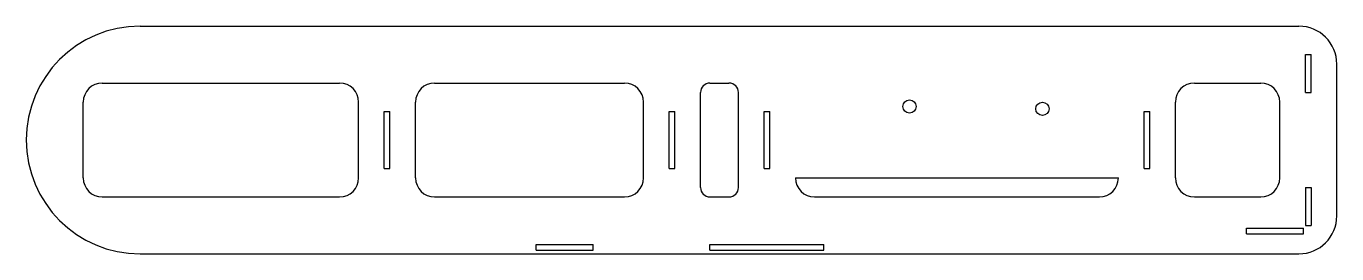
# Model space of a CAD drawing. Extents: x -345 to 345, y -60 to 60.
import ezdxf

# ---------------------------------------------------------------- set-up
doc = ezdxf.new("R2010")
doc.units = 0
doc.layers.get('0').update_dxf_attribs({"linetype": 'CONTINUOUS'})

msp = doc.modelspace()

# ---------------------------------------------------------------- linework, layer by layer
at = {"color": 7, "linetype": 'CONTINUOUS'}
for p, q in [((-285, 60), (325, 60)), ((328.5, 45), (331.5, 45)), ((328.5, 25), (328.5, 45)), ((331.5, 25), (331.5, 45)), ((345, -40), (345, 40)), ((-305, 30), (-180, 30)), ((-130, 30), (-30, 30)), ((15, 30), (25, 30)), ((270, 30), (305, 30)), ((10, -25), (10, 25)), ((30, -25), (30, 25)), ((328.5, 25), (331.5, 25)), ((-315, -20), (-315, 20)), ((-170, -20), (-170, 20)), ((-156.5, 15), (-153.5, 15)), ((-156.5, -15), (-156.5, 15)), ((-153.5, -15), (-153.5, 15)), ((-140, -20), (-140, 20)), ((-20, -20), (-20, 20)), ((-6.5, 15), (-3.5, 15)), ((-6.5, -15), (-6.5, 15)), ((-3.5, -15), (-3.5, 15)), ((43.5, 15), (46.5, 15)), ((43.5, -15), (43.5, 15)), ((46.5, -15), (46.5, 15)), ((243.5, 15), (246.5, 15)), ((243.5, -15), (243.5, 15)), ((246.5, -15), (246.5, 15)), ((260, -20), (260, 20)), ((315, -20), (315, 20)), ((-156.5, -15), (-153.5, -15)), ((-6.5, -15), (-3.5, -15)), ((43.5, -15), (46.5, -15)), ((60, -20), (230, -20)), ((243.5, -15), (246.5, -15)), ((328.5, -25), (331.5, -25)), ((328.5, -25), (328.5, -45)), ((331.5, -25), (331.5, -45)), ((-305, -30), (-180, -30)), ((-130, -30), (-30, -30)), ((15, -30), (25, -30)), ((70, -30), (220, -30)), ((270, -30), (305, -30)), ((297.5, -46.5), (327.5, -46.5)), ((297.5, -49.5), (297.5, -46.5)), ((327.5, -49.5), (327.5, -46.5)), ((328.5, -45), (331.5, -45)), ((-76.5, -55), (-46.5, -55)), ((-76.5, -58), (-76.5, -55)), ((-46.5, -58), (-46.5, -55)), ((15, -55), (75, -55)), ((15, -58), (15, -55)), ((75, -58), (75, -55)), ((297.5, -49.5), (327.5, -49.5)), ((-285, -60), (325, -60)), ((-76.5, -58), (-46.5, -58)), ((15, -58), (75, -58))]:
    msp.add_line(p, q, dxfattribs=at)
for centre in [(120.02, 17.67), (190.01, 16.45)]:
    msp.add_circle(centre, 3.5, dxfattribs=at)
for centre, radius, start, end in [((-285, 0), 60, 90, 270), ((325, 40), 20, 0, 90), ((-305, 20), 10, 90, 180), ((-180, 20), 10, 0, 90), ((-130, 20), 10, 90, 180), ((-30, 20), 10, 0, 90), ((15, 25), 5, 90, 180), ((25, 25), 5, 0, 90), ((270, 20), 10, 90, 180), ((305, 20), 10, 0, 90), ((-305, -20), 10, 180, 270), ((-180, -20), 10, 270, 0), ((-130, -20), 10, 180, 270), ((-30, -20), 10, 270, 0), ((70, -20), 10, 180, 270), ((220, -20), 10, 270, 0), ((270, -20), 10, 180, 270), ((305, -20), 10, 270, 0), ((15, -25), 5, 180, 270), ((25, -25), 5, 270, 0), ((325, -40), 20, 270, 0)]:
    msp.add_arc(centre, radius, start, end, dxfattribs=at)

doc.saveas('drawing.dxf')
